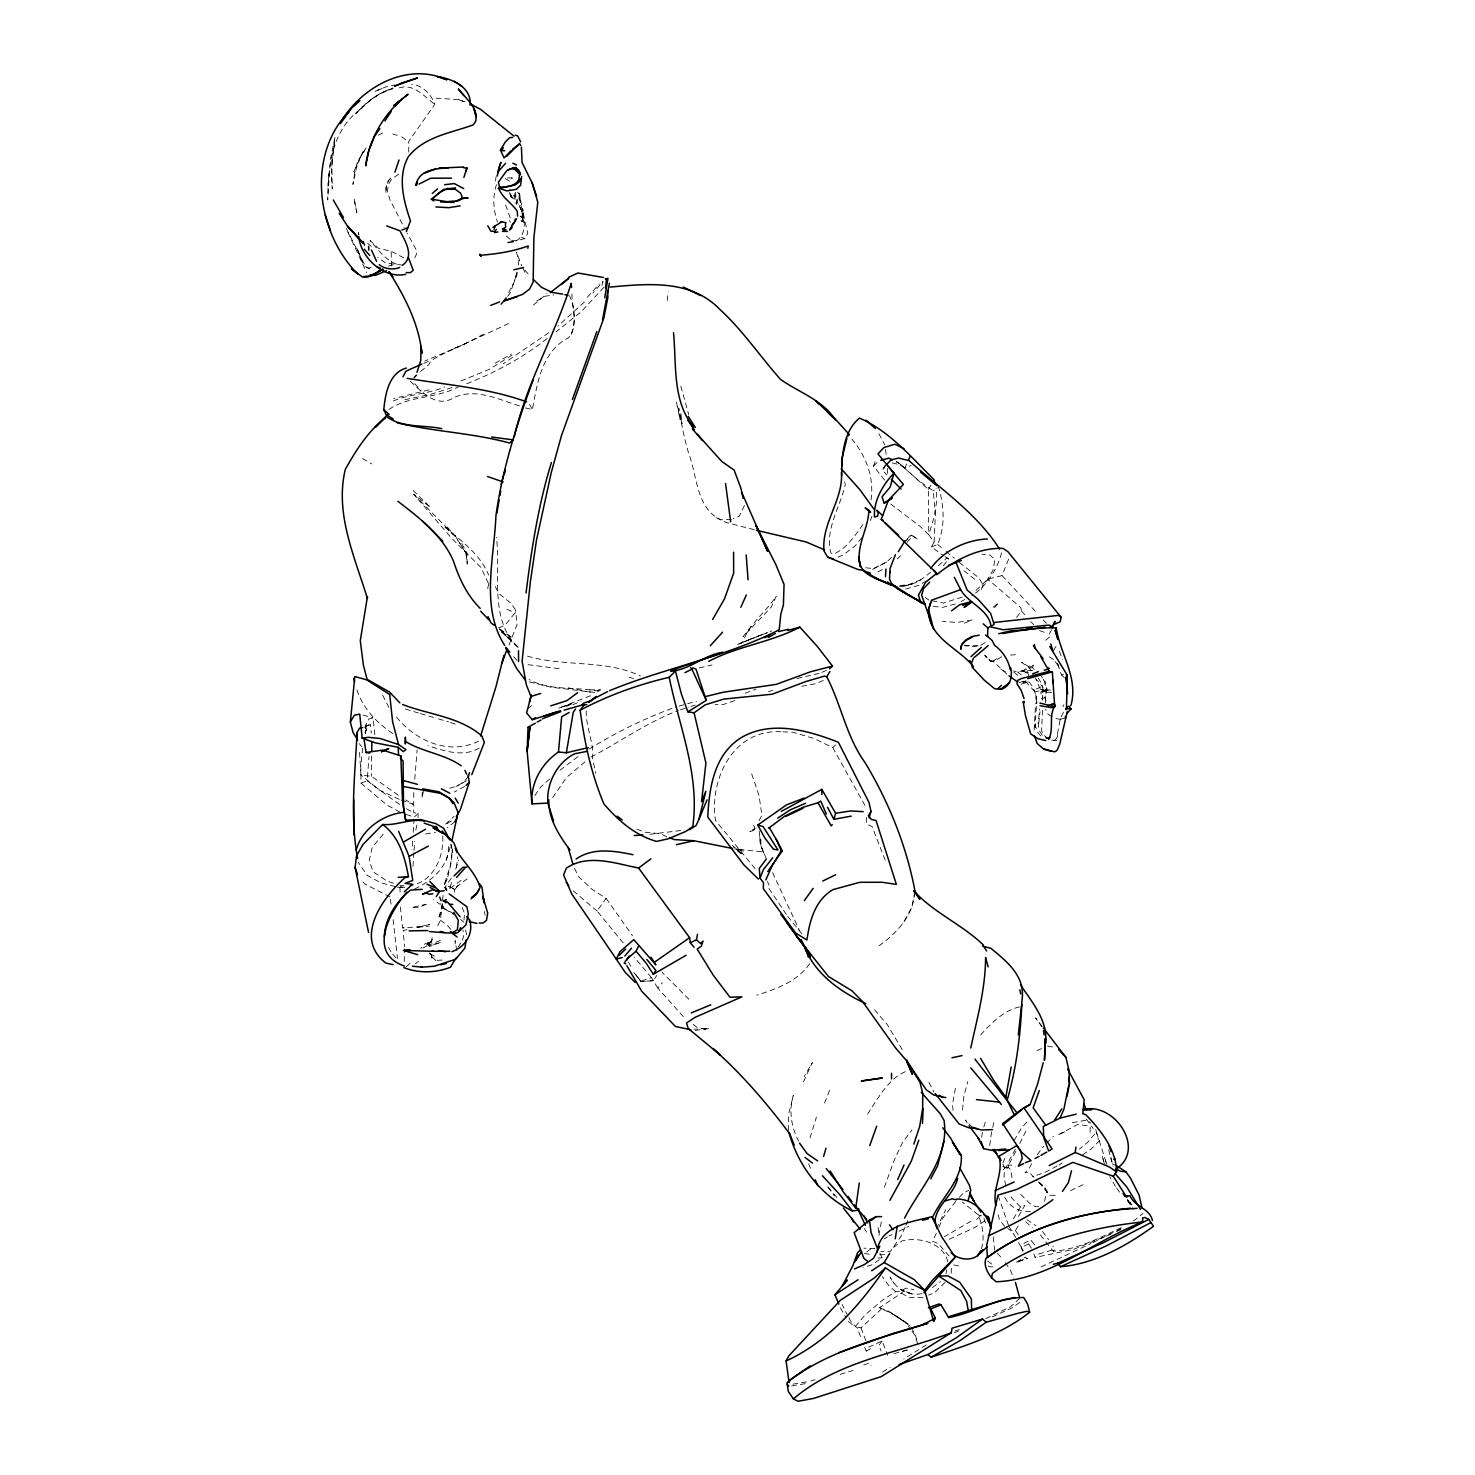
<?xml version="1.0" encoding="UTF-8"?>
<svg xmlns="http://www.w3.org/2000/svg" width="1475" height="1475" viewBox="0 0 1475 1475"><rect width="100%" height="100%" fill="white"/><g stroke="black" fill="none" stroke-linecap="round" stroke-linejoin="round"><path stroke-width="0.75" stroke-dasharray="5 3.75" d="M1090.117 1132.247L1090.172 1123.213M374.834 734.734L373.046 717.846L368.805 719.007L365.431 725.571L365.358 733.517L366.408 724.944L365.099 732.762L367.828 726.438L370.409 724.188L371.276 733.222M334.954 137.525L330.455 158.857L327.708 199.973C328.114 167.634 331.267 131.976 358.849 110.441C368.4 100.521 379.794 92.224 393.014 88.039L378.928 94.418L369.838 100.484L355.752 113.796C366.538 102.586 378.909 91.118 394.821 88.5M788.388 1130.44L788.738 1113.662L793.384 1095.224C788.609 1110.306 791.282 1127.287 798.639 1141.097M522.574 217.692L520.122 216.088L522.758 218.023L522.961 220.973L522.574 217.692L521.744 221.25L523.496 216.548L523.017 213.783L513.908 195.179L514.996 203.181M404.205 961.442L404.519 948.904M887.342 473.475L887.526 466.782M592.508 758.943C594.314 742.017 585.077 726.253 586.331 709.198M1040.889 735.97L1037.368 731.987L1034.583 723.027L1035.192 727.322C1035.063 711.208 1041.11 692.402 1027.19 680.288L1022.839 682.095M422.292 792.241L422.053 798.381L423.473 790.582M1002.779 1163.959L1004.493 1167.481L1004.051 1177.843L1005.968 1186.14M413.756 792.499L413.701 812.762L418.292 813.444L417.96 817.611M456.476 867.374L457.729 856.735M1042.493 710.231L1041.59 730.715L1043.968 735.251L1048.135 738.643L1054.072 740.69L1057.446 740.284L1057.391 734.513M1034.141 730.125L1035.524 703.981L1037.054 701.989L1036.206 703.538M522.758 218.023L523.017 213.783L518.813 204.417M443.053 895.251L440.435 920.271L436.434 928.236M412.631 841.008L411.967 849.784M413.203 832.324L414.051 819.27M412.982 866.286L413.903 852.679M414.051 850.411L414.678 841.34M442.74 836.159C443.901 857.547 433.226 882.161 409.958 885.682M400.333 906.959L402.527 927.886L406.658 927.738M454.392 892.209L454.669 889.499L448.031 886.106M328.851 173.773L327.911 186.348M414.77 779.242L417.13 749.798M914.5 892.615C913.652 916.233 895.178 934.8 876.777 947.337M463.961 920.197L464.404 915.035M499.988 629.18L512.618 638.085L497.333 627.815C506.165 627.41 509.705 618.117 515.439 612.844L515.66 610.263L511.253 603.459L498.679 593.392L494.586 585.151M951.135 1273.349L951.688 1266.712M422.809 948.112L428.322 945.143L430.534 941.898L429.096 944.258L431.419 945.162L441.025 942.156L429.446 946.581L428.451 945.53L430.553 944.461L432.913 934.413M962.53 1109.956L963.876 1096.072L967.84 1081.47M399.577 804.52L367.183 780.847L368.971 756.693M667.198 300.697L668.101 291.792M391.502 265.961L391.152 251.193L378.43 248.279L370.114 240.536C377.913 249.515 385.491 260.135 397.052 264.375M362.647 748.194L360.785 766.041L361.006 783.096L386.8 804.963L400.905 812.651M1063.438 712.204L1060.285 718.86L1056.616 738.219L1054.072 740.69L1042.917 736.117L1039.174 730.494L1038.179 723.524L1039.691 709.051M1038.769 723.266L1040.023 711.724M495.545 181.038L496.006 176.889M871.006 499.97C874.343 477.66 866.267 456.052 851.886 439.144M934.081 542.081L935.408 513.411L933.214 490.862L918.483 480.481L897.703 462.025L928.328 489.423L928.789 534.724L934.081 542.081L931.389 546.93L943.226 555.467M991.587 1131.86L989.43 1147.421M408.759 152.165L408.723 141.397L434.812 104.338C431.124 94.234 422.79 85.329 411.654 84.333M1046.033 700.865L1044.927 697.712L1046.937 688.954L1043.839 680.233L1041.073 676.675M507.4 177.903L511.843 177.94L510.571 181.425M915.035 891.306L911.679 907.549L902.737 923.995M414.567 889.001C431.898 880.815 449.469 866.286 448.492 845.304M981.668 1137.317L982.571 1131.122M507.566 296.346L510.147 293.212L517.098 273.041M518.315 264.928L518.905 260.872L516.453 252.059L521.855 266.108M754.02 830.333L749.89 831.55L754.149 829.595L754.61 826.885L753.153 825.428L756.214 827.973M881.294 1221.872L878.842 1235.847L878.031 1225.983M955.376 1088.237L952.573 1104.111L953.071 1110.62M1036.409 699.961L1035.303 691.996L1023.89 679.938M516.49 277.097L517.338 272.617M525.377 407.93L532.438 409.571C537.213 383.021 541.897 351.382 568.447 337.775C579.583 324.961 571.452 306.837 571.894 291.663M415.821 829.927L417.609 821.796M441.541 909.024L442.518 904.581M1035.229 678.131L1042.88 687.147L1041.516 684.308L1042.825 687.073L1042.217 701.658M571.415 334.29C575.434 321.9 574.9 307.63 569.534 295.756M442.629 903.825L438.554 918.722L443.514 906.314M992.693 1127.398L994.353 1120.687M488.797 583.713L487.727 587.99L488.778 591.918M1001.58 552.848C997.284 569.571 986.351 586.257 971.859 595.697M455.683 869.125L458.725 860.036M945.936 1273.662L946.895 1269.883M601.947 285.376L603.035 281.412L592.987 293.175M516.914 272.027L514.074 282.241L507.234 295.664M446.353 860.367L450.705 845.12M983.807 1127.029L986.296 1118.824M462.376 940.276L463.722 935.851L463.021 930.246M431.474 955.45L432.046 958.215L431.382 955.321L432.433 956.15L429.317 952.997L432.433 956.15M810.015 1137.907L816.394 1117.165M447.22 878.934L444.233 884.908L450.539 864.885L452.272 849.563L450.926 843.866M931.389 546.93L937.658 544.441C945.346 526.28 944.148 505.907 938.653 487.34L933.214 490.862M1008.605 559.172L1002.023 575.619L987.789 579.14L975.362 591.033M496.503 184.541C492.41 196.599 493.277 210.095 497.499 222.006M981.41 1248.809C984.913 1237.82 982.424 1225.522 978.386 1214.994L962.272 1201.996M866.323 817.39L866.47 823.806L872.168 826.737L886.53 863.631M884.336 1187.283L894.219 1160.253L902.553 1142.443L911.9 1129.942M1044.54 1201.277L1046.678 1192.003L1044.54 1187.264L1039.506 1182.507M870.379 520.583L871.983 516.268M884.594 480.057L873.421 466.082L875.689 459.997M906.056 1225.153L908.305 1219.235M744.414 505.538L739.307 516.213L733.407 518.684M981.336 589.484L983.088 584.948L991.255 575.324M508.986 644.981L517.061 624.533L515.66 610.263M824.562 1103.097L830.886 1087.241M353.742 171.838L364.417 148.551M1031.136 670.867L1029.089 667.677L1021.603 662.367L1028.462 666.387L1033.385 665.372L1032.463 667.677L1025.733 668.728M938.874 1227.384L942.857 1217.963L957.865 1198.696M444.233 884.908L448.234 875.56L451.442 861.511L452.272 849.563L452.383 852.366L450.834 844.567M449.783 887.102L453.212 879.118M1002.945 1162.761L1005.471 1156.898M516.176 203.237L518.407 198.111M936.293 1233.284L932.716 1241.342L938.266 1243.591L949.476 1256.35M904.617 468.497L907.475 462.247M905.189 1227.034L900.856 1236.493L890.365 1251.482L880.833 1251.501M803.488 1081.82L812.375 1062.608L804.096 1076.732M414.825 257.738L416.522 254.087L416.005 249.459L407.432 233.419M430.792 942.967L432.488 939.317M1018.506 1216.377L1024.848 1205.388L1020.46 1206.845L1013.325 1219.069M936.385 1228.822L945.715 1209.703M1019.778 1143.512L1026.526 1129.758M1031.615 1163.72L1028.702 1169.38L1025.033 1172.643L1028.997 1172.201L1037.072 1180.516M751.162 626.34L743.068 636.721L771.222 607.11L776.274 596.121C765.912 612.125 749.3 623.612 742.755 642.233L736.578 644.888L771.775 630.913M449.709 888.116L450.576 886.493M885.24 464.828L882.308 470.304L886.825 474.784M1049.204 634.213L1051.804 629.401M1062.885 706.672L1063.899 704.792M759.053 820.561L761.948 815.214L758.998 795.431L751.568 773.601M864.719 1347.21L866.249 1351.082L868.332 1347.247L882.142 1340.959L887.581 1355.414M1015.39 1149.136L1009.269 1160.235L1008.218 1167.297L1010.559 1169.638L1012.071 1177.806M1015.888 1151.237L1009.601 1163.13L1003.111 1170.099M427.529 942.802L428.451 945.53L430.534 941.898L424.818 943.963L420.836 948.222M552.609 797.662L566.621 777.362L585.833 761.137M928.328 489.423L931.204 484.556M1007.849 1228.546L1011.076 1230.722L1015.427 1230.611L1019.243 1224.121M1014.026 1140.544L1021.511 1128.025L1028.241 1120.502M508.672 323.504L442.832 354.018L431.401 360.361L428.801 364.638L420.338 371.718M1053.427 650.696L1056.303 645.976M458.246 947.024L461.343 941.953M451.239 878.197L444.547 887.839M867.54 1114.049C878.289 1098.322 887.968 1078.483 906.701 1071.053M633.881 972.486L641.035 981.483L653.333 980.691L656.744 975.454M754.149 829.595L755.053 828.249L749.89 831.55M534.798 795.652L540.422 787.318L549.991 778.671M862.949 524.51C855.223 535.333 847.185 547.704 834.85 553.475L830.96 553.199C824.433 529.857 840.271 507.068 845.23 484.74L844.419 480.518M623.169 942.894L597.08 911.015L606.133 898.422L592.139 889.388L578.477 876.556L573.443 866.065M882.142 1340.959L879.008 1345.329L881.091 1350.934M886.438 464.588L882.308 470.304L884.613 467.151M1022.691 1251.298L1021.235 1247.352L1024.295 1243.185L1028.315 1241.157L1031.32 1240.53L1035.985 1246.578M1018.561 1242.448L1021.235 1247.352L1028.757 1243.96L1031.32 1240.53M1016.552 617.38L1021.382 610.982L1020.884 607.645L987.789 579.14L993.025 570.161L994.98 559.689L989.965 555.043L981.907 554.231M1037.202 1154.667L1043.839 1146.204M1028.702 675.79L1026.508 669.373L1017.713 672.121L1013.436 670.922M1045.369 702.598L1046.328 688.346L1044.872 684.253L1045.849 682.483L1041.387 676.472M809.683 963.673C797.551 981.41 776.44 989.006 756.749 995.146M458.061 885.572L454.54 889.904L456.844 886.549L469.308 877.293M861.861 537.711L855.205 545.879L843.313 554.913L837.542 557.403M943.263 565.755L948.775 558.988L947.024 557.863L937.067 566.972M994.556 607.645L998.704 602.611L992.288 607.995M383.223 834.149L372.161 847.517L369.192 860.681L373.193 871.817L386.929 880.999L393.401 883.248M906.922 539.426L910.831 534.724L918.04 539.426L910.831 534.724M1094.561 1134.109L1088.071 1141.89L1079.423 1149.154M511.493 240.277L516.103 240.904L524.86 238.563L527.81 233.179L517.725 192.027M848.309 1321.526L855.26 1326.597L865.346 1314.649L883.119 1299.678L895.712 1291.657L899.953 1291.307L906.037 1288.136L913.763 1289.593M1019.797 1298.332L1010.504 1306.832L985.687 1318.632M533.323 305.067L547.022 293.562M468.276 776.532C463.556 783.557 455.554 787.595 447.257 788.48M683.331 1016.588L657.795 988.029L662.386 982.737M449.986 888.411L463.187 878.842M587.29 297.268L599.348 283.938M603.957 287.238L580.966 311.962L555.946 331.912M980.617 1034.934C991.956 1022.525 1005.194 1008.716 1022.654 1006.374M910.222 1326.209L896.007 1315.774L879.543 1307.68L901.409 1293.132L906.037 1288.136M388.976 409.442C408.888 395.65 436.434 398.582 458.024 387.114M907.143 542.192L912.933 535.997M1040.41 1234.907L1053.187 1251.206L1054.92 1249.362L1052.873 1246.172M904.415 542.616L911.366 535.167M976.745 1219.512L981.926 1213.999M959.285 1197.276L963.525 1192.998L968.688 1190.417M418.292 813.444L414.18 817.095L402.804 813.278M584.432 302.025L557.845 326.104M1099.76 1140.488L1091.205 1148.951L1079.977 1156.713M1046.549 1143.162L1053.427 1136.377M873.421 466.082L878.75 460.882M406.418 966.752L410.382 962.917M1046.937 688.954L1040.686 692.291L1047.047 690.466L1044.005 690.153L1040.686 692.291L1042.807 699.74M945.198 1282.328L934.302 1292.856L928.623 1295.105M881.571 1308.823L861.05 1327.887L855.26 1326.597M454.908 821.63L447.22 827.678M782.875 731.84L792.96 732.264L814.034 738.477L832.748 747.548L835.587 744.93M872.573 569.35L886.586 562.03L893.149 555.983M445.598 824.193L454.079 816.394M897.353 558.712L900.506 555.817M1033.846 1253.787L1035.081 1257.456L1039.248 1253.824L1054.92 1249.362M1045.664 640.279L1051.767 635.08M559.984 770.263L579.435 755.477M415.452 963.765L418.494 961.313M440.951 903.659L440.085 904.322L433.484 899.713M527.773 708.627L532.493 704.939M903.585 586.239C913.91 585.059 922.797 578.882 930.504 572.3M1133.372 1221.023L1143.051 1213.519M464.551 786.544L454.189 792.057M466.377 780.81L455.959 786.562M893.5 1247.426L901.833 1241.047C919.478 1236.068 945.328 1243.499 948.351 1264.222M932.403 1287.601L940.349 1281.535M866.71 1252.017L870.674 1249.012L874.62 1248.698M547.078 338.568C522.851 357.724 495.25 372.474 466.598 383.832M548.792 332.705L503.252 363.717M516.103 240.904C527.11 234.47 524.51 219.425 522.666 208.934L523.09 211.146L518.831 192.875L520.601 202.407L519.698 193.649M1019.723 1302.443L1012.034 1307.864L989.467 1318.152M993.302 661.04L996.842 658.643M879.856 1253.049L882.161 1257.88L871.541 1264.997L863.465 1267.32M589.041 749.134C616.605 732.098 646.142 717.44 676.712 706.728M984.784 1220.913L974.864 1227.458L949.199 1239.313M398.582 174.363L391.852 178.788L388.681 184.025L387.372 190.644L389.953 199.826L404.224 227.611M926.337 1344.905L903.696 1359.102M1001.599 656.725L995.183 660.892L991.089 661.335L984.728 655.14L991.089 661.335L985.134 656.43M884.263 1238.908L887.36 1236.917M1058.958 1165.066L1062.332 1162.89M971.011 1221.245L944.369 1236.64M512.12 355.088L489.313 369.34L458.596 381.951M446.98 823.677L451.977 820.598M882.511 1372.045L890.218 1367.343M985.005 642.676L980.138 645.626L974.532 646.529L964.447 645.7M1016.552 1262.213L1024.848 1257.235L1027.338 1258.396L1014.892 1263.208M1055.971 718.528L1060.193 719.339L1062.443 718.03M536.882 300.974L545.013 296.235L553.77 294.945M926.503 580.91L918.796 585.335L905.447 589.097M590.922 757.081C620.145 741.796 647.47 722.105 678.389 710.471M495.213 363.182L511.383 354.037M440.306 940.423L430.553 944.461M478.674 741.095C448.732 756.14 414.014 740.303 395.116 715.209M1121.277 1227.587C1099.686 1237.82 1077.414 1249.565 1053.187 1251.206M1033.385 665.372L1029.089 667.677L1032.463 667.677L1034.344 669.539M961.055 601.487L964.668 599.551M899.105 1231.238L908.692 1226.389M378.264 135.257L383.187 132.676M1057.151 1166.006L1044.484 1172.625L1032.666 1176.571M866.249 1351.082L872.979 1347.56M483.468 334.253L462.173 345.242L424.8 361.062M364.288 727.322L370.409 724.188L365.413 726.474M886.586 562.03L873.458 568.557L864.073 567.654M1092.975 1242.558L1122.77 1227.772M877.957 571.858L883.138 569.313M566.326 706.414L573.056 703.317L558.306 708.313L591.051 695.555M1070.629 1190.583L1086.006 1183.319M1041.129 1266.896L1090.984 1243.536M1064.766 1131.841L1057.686 1135.086L1077.653 1124.466L1087.868 1125.868M1019.243 682.446L1027.19 680.288M1036.224 689.028L1041.811 686.502M1116.557 1231.607L1124.116 1228.214M962.253 597.043L943.447 603.054L931.057 600.546M1036.943 1050.606L1042.253 1048.282M572.908 704.718L580.984 701.252M823.308 680.491L815.786 683.718L801.755 686.299M453.636 348.616L467.944 342.513M821.833 672.36L828.065 669.687M1110.896 1234.169L1073.763 1249.27L1035.081 1257.456M888.909 1235.903L892.117 1234.575M740.432 643.321L763.921 633.808M382.173 88.463L374.558 91.579L385.491 87.007L394.876 84.923M744.617 641.496L752.047 638.546M479.154 748.046C463.021 757.689 444.362 750.83 427.971 745.742M964.281 623.224L972.228 620.072L956.925 622.432L942.414 621.454M920.732 579.915L907.42 585.133L899.584 586.515M423.712 363.366L431.401 360.361M749.411 639.523L767.848 632.48M1043.544 691.775L1045.793 690.908M955.007 1331.058L959.211 1329.418M657.795 988.029L651.489 977.667L639.044 981.649M954.251 1332.736L962.161 1329.731M393.346 400.96C409.81 393.936 428.266 394.046 444.749 386.929M745.244 693.158L756.03 689.194M361.006 783.096L367.183 780.847M451.995 387.519L431.142 394.231L402.435 400.167M904.47 467.925L896.118 461.491L904.47 467.925L911.237 465.51M564.114 706.488L572.079 703.686M734.827 700.57L722.861 704.663L715.117 704.644M863.797 1364.965L869.697 1362.992L871.006 1365.371M680.491 709.788L688.917 707.078M691.019 706.414L695.223 705.05M1026.508 669.373L1017.713 672.121L1021.659 675.108M840.197 1374.368L853.103 1370.441M1018.875 1260.959L1027.338 1258.396M1020.977 684.197L1028.757 681.874L1021.972 682.648M1041.516 698.671L1044.927 697.712M678.906 706.138L685.469 704.312M687.663 703.704L696.421 701.27M893.997 1353.644L909.006 1349.496L900.395 1351.838M810.863 1380.95L815.085 1379.789M955.376 603.976L942.857 607.313L932.974 606.446M346.256 228.441L364.491 264.486L368.308 268.192L372.567 267.086M1060.193 719.339L1065.429 717.975M417.001 927.369L429.538 924.493L417.001 927.369L429.28 926.189M429.041 389.861L393.807 398.545M388.367 266.09L392.719 265.039M768.512 691.498L772.808 690.484M641.035 981.483L635.688 974.625L641.035 981.483L653.333 980.691M597.043 690.89L600.638 690.023M797.09 678.5L819.75 673.245M428.451 945.53L430.645 945.014M699.261 667.898L712.019 665.004M407.118 929.637L403.173 930.541L404.574 946.821M805.239 1383.661L790.6 1386.094M1057.686 664.027L1061.447 674.942L1064.452 674.278M1035.432 691.628L1039.027 690.927M901.631 586.128L911.827 584.174L899.418 585.667M695.168 1030.435L709.493 1028.499L694.227 1029.2M1072.343 1122.696L1085.563 1120.263L1090.375 1122.401M425.593 833.965L435.567 832.306M792.96 1384.158L808.761 1381.522M680.768 830.554L647.212 834.592M399.135 87.873C414.088 83.245 424.118 96.557 434.812 104.338M436.01 98.198L458.762 99.618L465.104 101.775M1051.712 692.42L1041.977 692.125L1044.245 690.226L1040.612 689.655L1035.985 679.68M421.408 926.577L402.527 927.886M1032.703 670.351L1021.88 671.162L1028.093 672.747M1010.559 655.029L1017.75 654.605M437.172 960.299L444.639 959.93M1004.493 1167.481L1008.218 1167.297L1005.01 1167.057M879.561 1254.782L885.516 1254.561M978.128 645.681L964.373 645.589M877.957 1258.028L882.161 1257.88M921.912 1293.686C908.877 1296.396 895.657 1288.892 890.126 1277.073L894.016 1283.324M731.434 519.495L720.722 519.772C695.831 507.916 697.398 475.651 688.641 453.231C684.363 438.517 681.229 423.546 678.942 408.391M589.723 689.95L600.325 689.655M922.944 1297.355L909.19 1297.705L901.409 1293.132M761.598 851.757L734.661 848.881M1006.927 1165.102L1011.352 1165.047L1015.279 1166.891M1044.005 690.153L1040.612 689.655L1050.587 690.097M1030.472 1211.473C1019.594 1212.763 1008.347 1206.2 1004.235 1196.022M874.767 1248.551L863.908 1248.2M1038.566 1206.679L1035.266 1206.679L1029.55 1203.213L1020.553 1194.197M1038.972 1182.286L1049.61 1195.285L1058.737 1195.358M780.865 731.766C733.462 729 709.198 778.892 715.449 820.395L755.606 869.31M993.062 1266.914L989.356 1266.767L984.968 1262.858M402.62 265.15L385.731 263.085L377.692 257.332M1043.12 690.153L1051.03 690.613M529.341 681.929L550.783 687.184L596.674 692.678M397.383 887.157L403.357 887.637M399.873 885.479L403.947 885.848M559.08 668.673L525.506 664.34M359.531 752.342L360.969 775.076L371.571 776.293L400.02 796.518M864.332 1253.566L871.08 1254.395M404.777 887.415L400.407 886.844L404.445 887.471M590.406 692.181L567.82 687.774M527.46 656.117C564.353 667.124 605.524 659.233 640.5 676.011M1047.545 1045.978L1055.178 1047.508M953.79 1264.923L961.534 1266.564M705.658 1029.218L697.048 1027.356L691.904 1023.318M736.338 848.826L744.82 850.706M598.942 691.314C575.969 686.354 550.378 691.277 529.064 679.551M978.386 1214.994L981.539 1215.787M754.223 529.709L725.553 522.297L715.449 517.283M892.301 462.873L901.852 465.381M395.318 886.622L380.79 882.806L367.201 875.394L358.314 862.488M363.053 715.062L373.046 717.846M735.878 849.176L743.879 851.407L733.425 847.074M420.412 713.587L436.489 718.288M438.481 718.878L448.418 721.81M1028.296 672.729L1022.728 671.07L1026.305 673.079M989.43 660.192L993.007 661.279L1007.425 674.536M511.843 177.94L512.876 178.254M629.217 677.209L633.531 678.518M405.348 708.959L418.402 713.015M392.774 133.948L397.088 135.368M505.114 178.604L512.249 182.531M450.483 722.51L458.743 725.313M519.403 405.883C498.863 399.541 475.429 387.685 454.208 397.512C436.637 408.686 422.2 392.092 410.308 381.232M636.831 829.227L645.46 832.25L660.21 833.633L667.806 837.247M1039.562 630.618L1046.383 633.015M399.264 799.321L379.352 790.084L360.969 775.076M401.255 800.022L413.166 804.281L405.662 799.966M879.543 1307.68L888.558 1311.146L905.207 1322.153L910.683 1329.491M521.486 237.254L524.86 238.563M506.921 609.396L515.439 612.844M458.762 99.618L464.201 101.959M1112.224 1163.83L1116.538 1165.748M390.082 896.947L364.989 884.133L360.877 879.579M1002.779 1166.541L1010.559 1169.638M429.852 953.901L434.848 956.316M365.007 266.606L370.852 269.464L368.308 268.192M403.818 257.904L391.152 251.193M1001.064 669.429L1006.061 672.139M524.418 222.614L521.044 220.752L523.883 222.67L522.574 217.526M453.839 913.818L441.744 907.143L453.839 914.518M406.584 808.798L413.701 812.762M362.537 458.596L371.811 463.906M1026.803 1219.585L1035.893 1225.78M738.348 851.112L742.091 853.343L738.311 850.688M1061.447 674.942L1064.36 677.763M452.032 887.876L454.669 889.499M944.959 556.573L948.775 558.988M1049.444 656.91L1054.109 659.915M905.207 1322.153L889.831 1312.197L908.987 1324.421M925.304 597.615L928.973 600.122M392.737 733.517C376.088 722.4 361.486 706.986 356.176 687.221M510.11 239.3L504.782 234.673M440.435 920.271L447.054 925.028L453.36 932.274M987.678 1261.143L993.652 1265.476M401.772 136.88L406.658 140.475M890.734 504.008L920.105 526.391L928.789 534.724L934.173 516.969L936.791 500.633L936.053 488.243M1013.86 672.25L1018.875 676.103M441.08 906.148L445.376 909.448M488.336 583.123L480.887 567.433L451.608 538.209L413.793 494.309L430.626 507.474L413.166 490.567M963.968 570.825L976.376 580.542M737.076 850.651L742.128 854.597L732.467 845.341M959.395 562.399L979.031 578.016L983.088 584.948M1051.601 716.813L1046.881 713.015L1045.683 709.198M597.08 911.015L573.13 890.771M937.658 544.441L944.35 549.954M946.028 551.337L954.38 558.251M501.242 631.429L509.834 638.601L501.906 631.3M460.513 919.441L463.851 922.262M367.588 243.172L371.682 246.712M895.712 1291.657L888.909 1285.702L882.419 1276.612M1038.547 1181.844L1044.54 1187.264L1049.61 1195.285M1025.733 1221.724L1032.426 1227.845M501.906 631.945L519.458 648.668M501.205 631.687L518.997 647.931C488.17 620.496 501.316 573.701 496.393 537.416M688.899 999.276L661.814 972.08M1021.382 610.982L1026.545 616.642M413.793 494.309L453.47 534.522L444.878 523.975M1020.46 1206.845L1011.776 1198.069L1009.656 1194.123M1030.841 621.749L1033.754 624.699M972.504 1127.361L965.332 1120.041L967.803 1123.876M432.415 957.054L438.223 963.046M1002.023 575.619L1037.128 613.158M516.969 660.376L512.562 655.527M997.34 1253.234L1002.742 1259.134M499.564 628.645L508.248 638.214M1043.304 619.998L1046.383 623.427M414.807 383.74L421.223 390.857M392.737 954.141L398.01 960.078M651.489 977.667L634.342 957.275M874.509 1009.73L887.268 1024.59L902.553 1050.126M836.767 1197.442L826.811 1185.531L834.444 1195.912M524.916 270.109L530.207 276.452M1127.269 1199.783L1132.155 1205.978M787.65 916.344L802.787 934.929M1127.877 1200.318L1131.86 1205.425M1042.088 1026.323L1035.561 1017.861L1041.848 1026.692M1004.622 1226.389L999.405 1219.53L997.358 1211.565M912.048 1331.317L914.777 1334.986L918.022 1344.813M1042.401 1231.385L1048.578 1239.719M1086.227 1118.953L1093.325 1128.559M359.328 743.603L361.541 746.663M1115.487 1186.416L1109.735 1176.681M1116.667 1188.112L1121.443 1194.861M1015.427 1230.611L1018.746 1235.331M606.133 898.422L632.517 935.814M1005.231 1262.692L1010.209 1269.772L1013.694 1278.198M1127.361 1200.613L1133.519 1209.389M1127.472 1199.783L1129.684 1202.955M1055.326 661.685L1057.759 665.188M1015.648 1237.488L1009.324 1227.034M786.378 914.463L768.678 888.042L769.655 886.475L767.442 881.534M1021.235 1247.352L1023.466 1250.837M461.749 543.556L466.874 552.922L467.28 563.948L466.008 553.107L455.757 536.955L443.698 525.93C460.366 540.256 480.278 554.047 488.649 575.084M510.7 194.774L513.945 199.936L511.18 196.931L509.705 189.169M455.203 535.738L466.008 553.107M1028.757 1243.96L1032.611 1250.099M1130.108 1202.125L1132.007 1205.222M1038.234 678.002L1042.714 685.377M832.748 747.548L866.36 807.968M628.332 961.977L631.484 967.397M864.424 1228.528L866.526 1232.141M840.4 1307.882L846.042 1317.618M847.83 1316.032L842.133 1304.472M848.862 1317.802L851.905 1323.112L857.141 1327.906L861.695 1339.503M911.163 1327.887L915.182 1334.303L916.657 1339.669M529.599 404.371L532.438 409.571M388.552 947.393L391.428 952.647M878.879 433.724L884.834 444.878M928.918 1082.429L933.878 1091.961M382.652 695.241L389.418 708.498M522.74 267.878L525.358 273.207M509.576 220.623L510.387 222.282M347.934 232.22L366.63 272.506M510.221 217.913L505.28 204.103M772.605 872.684L799.505 930.596M509.299 192.488L512.046 200.157M1057.464 663.4L1058.976 666.958M808.613 1163.738L811.932 1171.74M766.17 858.321L761.045 845.949L759.33 834.26M1059.345 651.286L1062.627 659.491M462.173 907.512L464.736 913.91M514.591 193.428L516.582 204.638M1106.047 1162.06L1096.386 1131.989M861.05 1327.887L866.876 1343.375M1008.439 1225.209L998.003 1195.082M983.917 1218.35L986.314 1224.803M1105.31 1160.124L1107.19 1165.6M680.749 419.14L682.188 423.546L677.486 406.326M1103.724 1161.083L1102.102 1155.773L1104.498 1164.033M680.842 386.192L688.77 414.825M358.978 234.82L358.37 232.607L358.554 234.175M1095.759 1129.463L1098.432 1139.677M1108.665 1149.892L1111.707 1161.839M1110.933 1157.34L1113.053 1166.024M593.466 763.017L595.882 773.213M465.602 929.914L466.801 935.703M676.398 402.067L679.993 419.342L678.666 408.483M365.431 725.571L366.906 733.296M885.442 449.248L886.364 455.812M456.734 950.73L455.167 940.552L455.167 947.485M390.377 899.215L391.281 906.037M393.106 919.644L397.512 958.381M465.897 552.683L467.28 563.948M484.538 911.439L484.998 915.145M515.402 192.266L515.9 196.691M993.247 1237.009L994.648 1250.284M1036.446 696.237L1036.685 698.486M759.183 830.997L760.123 842.686L764.068 854.394L761.045 845.949L760.86 839.312M680.989 413.535L681.671 421.868M521.929 211.46L522.297 216.825M399.946 887.655L400.112 892.025M371.553 756.103L371.571 776.293M386.008 187.436L385.971 193.354L386.118 187.288L388.202 180.89L391.539 177.092L388.386 180.982L386.118 187.288M331.838 160.996L332.244 188.874L331.23 173.7L334.714 138.89L331.838 160.996M354.756 172.649L352.875 184.449L356.563 167.283L360.398 156.958L366.464 147.352L357.429 161.844L354.756 172.649M430.534 941.898L425.445 945.77L430.534 941.898M426.164 904.249L418.55 907.623L411.599 907.494L426.164 904.249M911.827 1293.981L901.022 1289.703L911.827 1293.981M359.734 254.806L356.766 247.726L363.053 263.877L359.734 254.806M356.766 212.658L354 198.424L356.766 212.658"/><path stroke-width="1.5" d="M553.623 821.133L547.87 803.082L531.977 803.875C530.281 783.299 541.675 763.405 558.472 752.01L566.345 752.766L588.304 747.622M983.198 623.814L987.844 627.889L987.586 636.481L992.103 640.482L994.685 645.442C1002.318 650.825 1008.66 660.339 1010.191 669.687M371.7 751.162L371.884 742.22M357.614 858.358C349.741 816.855 355.125 774.228 357.079 732.411L359.642 728.042L362.739 727.562M421.076 346.404L420.725 360.545L417.001 372.29M519.255 174.751C520.491 185.297 507.474 187.307 499.564 187.012L498.292 188.487M869.107 817.758L870.987 811.342L869.015 802.474L838.39 742.275C807.71 730.254 770.983 719.782 740.505 738.072C713.955 755.274 709.198 787.982 707.76 817.021L743.842 864.848L758.353 879.045M535.278 723.211L528.05 727.322L527.128 751.107L531.977 803.875M922.483 1123.36L923.092 1108.721M955.155 1257.272L924.124 1292.819L924.604 1290.275L932.569 1280.134L955.155 1257.272L941.898 1237.101L931.776 1216.709C910.978 1222.167 879.801 1225.375 877.017 1252.072M466.598 916.547L469.529 919.773L469.456 921.654L476.923 923.387M889.886 571.507L889.517 579.011L891.656 584.082L897.888 589.152L925.194 604.215M357.706 740.063L352.967 732.245L350.349 721.976L354.424 715.154L359.716 714.14L362.168 738.201L375.166 742.828L398.158 747.309L398.582 755.163M885.498 576.762L885.959 569.073M455.72 201.245L461.841 198.387L461.97 196.304L460.569 193.188L455.314 189.279C446.353 186.698 437.891 192.801 432.433 199.365L431.345 199.236L443.551 189.482L455.443 187.86M558.472 752.01L561.662 716.739L569.147 712.48M447.22 834.905L443.606 828.231L435.807 823.64L420.799 819.602L405.643 820.174L403.505 807.138L403.081 761.008L400.315 758.187M405.496 741.464L405.33 743.953L405.367 737.094L405.496 741.464C422.975 752.213 444.491 753.946 461.269 765.82M470.064 105.223C472.055 87.246 451.958 78.581 437.227 76.589L446.833 79.779C408.391 62.282 363.956 85.458 342.79 118.977L349.298 111.049C305.97 155.502 316.461 232.847 358.019 274.313L351.419 268.708L362.352 276.968L367.828 277.042L382.744 269.243L377.582 271.584M398.158 747.309L403.302 751.605L405.957 749.65L398.545 744.562L392.59 721.699L389.732 694.522L366.667 679.828L354.83 676.546L350.349 721.976M961.313 1155.478L952.518 1142.332L961.313 1155.478C962.732 1180.277 941.751 1196.833 932.403 1217.631L934.984 1220.526L936.809 1227.974M1066.425 709.033L1067.31 675.292L1049.739 646.511M385.049 933.952L385.399 930.006M1018.303 1034.878L1021.677 1004.346M605.487 288.031L606.428 279.808L605.322 278.793L607.958 278.369L604.732 297.766M841.709 475.669C841.598 456.144 843.387 431.198 859.446 418.126C889.499 430.94 911.126 457.176 934.081 479.688L935.058 483.966M521.652 176.484L520.638 185.149L516.361 189.335L506.847 190.902L499.453 188.394L515.07 185.039L518.923 182.218L520.601 178.788M609.396 283.237L602.519 320.001M529.912 727.525L527.128 751.107L529.912 727.525L528.05 727.322M1049.131 1165.563L1075.257 1152.473L1075.883 1147.071M368.566 932.421L355.106 867.503L356.508 855.777L363.016 844.456L382.633 824.488C396.757 825.76 410.068 818.293 424.376 820.985M402.62 265.15C415.047 256.171 404.98 240.923 399.946 230.782L386.671 225.915M526.04 592.987C531.553 549.013 538.32 504.985 551.41 462.542M887.563 581.98L891.25 585.206L875.523 578.182L897.242 587.474C885.498 580.228 863.281 578.606 859.63 562.786C856.588 544.92 868.406 528.197 868.867 510.332L865.198 507.898L870.656 512.304L868.867 510.332M451.94 840.768L458.024 812.43L453.987 802.584L448.713 797.698L440.509 793.366L403.21 786.47M859.04 1209.113L855.721 1208.117L859.298 1182.95M527.847 248.261L528.197 245.956C513.282 251.377 496.245 254.179 480.297 255.212L479.854 254.143L480.979 256.502L480.297 255.212M466.174 939.815L464.902 948.038L455.683 959.266L434.258 966.236L420.744 967.231M838.556 1352.815L892.486 1333.621L927.904 1323.241C879.764 1338.728 827.328 1350.565 787.06 1382.628L788.24 1391.331L793.421 1398.908L798.104 1401.25L813.628 1398.411L881.276 1376.599L951.338 1332.736L952.039 1328.201L982.479 1319.056L986.296 1322.19L1017.639 1313.395L1026.913 1311.275L1029.661 1312.197C1001.783 1334.635 965 1345.808 931.223 1357.166L927.775 1354.566L899.271 1364.523M504.468 473.973L505.095 469.972L501.131 484.224M466.063 171.395L467.003 167.707L463.906 177.387M1022.083 1109.532L1002.705 1125.093L1002.687 1123.581L1023.797 1107.688L1052.136 1148.914L1048.67 1151.016L1043.802 1137.797L1043.268 1126.494L1060.101 1118.087L1063.862 1109.274L1068.767 1085.213M895.233 1238.797L897.279 1226.149M496.835 513.3L499.158 499.896M499.933 495.434L500.707 490.954M787.687 630.489L799.874 627.133L817.39 646.529L832.49 666.073L829.503 668.71M1014.45 1115.34L1005.839 1097.253L1011.168 1066.978M1127.619 1196.354L1126.623 1197.147L1113.256 1176.22L1072.878 1162.392L1016.57 1189.477L998.003 1195.082L986.683 1245.324L987.42 1257.511C1029.845 1226.131 1084.586 1210.809 1137.022 1208.375M1142.756 1221.927C1094.173 1240.641 1049.61 1279.728 996.16 1281.775L991.624 1277.848L992.38 1273.478C1035.45 1241.471 1089.97 1227.698 1142.756 1221.927L1142.627 1217.926L1145.024 1217.483L1148.73 1219.382L1153.542 1226.241C1126.771 1245.693 1093.86 1264.241 1060.543 1266.693L1057.483 1263.264L1053.39 1264.259M943.926 1141.318L937.584 1165.877L930.725 1178.875M566.345 752.766L573.296 712.204L575.582 709.014M1009.011 675.827L1017.547 681.985L1017.768 680.27L1021.585 678.518L1049.241 671.328L1040.871 656.799M521.413 147.113L522.058 162.527L532.162 182.9L537.785 202.241L533.876 237.844L533.157 282.057L529.543 289.1L522.685 294.336L503.989 300.918L517.153 296.696M1067.015 1096.257L1069.467 1083.756L1069.062 1070.887L1065.946 1057.409L1043.397 1028.02M694.117 947.263L690.3 942.765L696.44 939.778L697.528 934.32M417.425 183.49L416.098 185.371L416.853 181.702M970.753 1048.006C977.206 1018.266 985.558 988.121 985.577 957.57L988.158 966.881M936.772 574.734C955.044 559.689 979.013 547.575 1003 548.368L1007.96 551.742L1061.133 617.306L1060.156 621.842L1054.662 624.165M689.415 829.706L696.089 825.539L699.021 819.104L705.843 791.282L701.565 801.755L705.917 763.017L694.08 712.794L687.866 711.835L681.395 694.08L675.384 670.812M934.984 1220.526C937.307 1203.969 953.827 1194.768 957.625 1178.525M1049.223 671.402L1052.339 671.862L1054.717 706.765L1051.583 707.668L1040.041 705.695M501.924 663.252L507.271 648.502M503.842 655.527L495.895 687L480.629 735.951M968.208 1200.373L970.771 1190.233L969.499 1185.421L959.764 1167.942M1067.328 711.429L1059.732 744.23L1057.04 750.369L1054.736 751.844L1043.544 749.005L1037.22 743.511L1034.344 735.767M455.941 958.086L450.447 967.231C436.047 973.021 418.384 973.426 403.855 967.618M635.153 982.35L625.271 972.449L616.255 959.063L619.961 951.744L633.771 939.593L655.877 964.89L650.991 957.164M514.296 436.784C526.409 383.26 554.84 335.433 571.212 283.366L571.544 287.514M1017.031 1112.869L1007.075 1100.479C1016.515 1067.9 1020.7 1034.049 1021.972 1000.197C1025.752 976.542 1007.148 961.663 990.942 948.37L982.461 946.047M1043.212 1062.701L1037.626 1084.033L1030.085 1104.535L1023.779 1108.426M416.098 185.371C417.904 170.233 435.936 168.279 448.197 167.984M1071.551 1170.763L1068.306 1182.784L1062.424 1191.45M904.028 448.603L894.79 444.233L883.875 447.57L877.975 453.913L893.961 473.162L890.181 487.045L882.032 496.817L884.189 503.141L891.656 498.679M529.451 701.934L531.406 694.891M1048.633 739.454C1054.256 728.963 1048.338 715.836 1055.068 705.327M607.589 290.538L607.884 297.378L603.81 318.065L561.459 435.678L551.244 472.645L536.476 540.219L530.373 581.814L522.113 661.187L526.335 684.769L530.963 696.458L526.593 712.941L532.291 719.708L555.798 712.278M851.241 816.117L833.873 819.326L835.643 813.26L821.815 789.383L781.234 811.416M823.603 1156.363L826.037 1148.14M924.899 604.326L920.806 602.556L918.409 595.199L925.636 582.183L936.68 573.388L881.239 519.292L888.466 500.209L903.364 484.464L887.968 466.155M468.202 775.5L469.253 782.377L460.384 809.517L456.328 816.726M1017.566 681.819L1016.939 683.792L1021.161 690.318L1024.074 698.56M509.502 230.026L516.582 218.632M356.194 850.098C361.578 829.282 383.518 814.126 404.316 812.227L405.643 820.174M497.702 172.059L500.91 162.25L498.771 168.334M846.908 438.407L841.635 459.85L842.225 465.971M930.725 602.63L928.513 609.396C928.088 638.233 958.308 647.507 973.518 666.682M468.276 776.532L469.548 772.697M913.836 1144.102L919.681 1126.457L922.631 1108.573L922.76 1093.418L919.976 1082.3L907.254 1061.926M394.95 172.114L399.006 160.001M496.964 176.226L498.771 170.971L505.556 163.319M494.051 229.307L495.194 226.007M1039.248 1090.523L1033.164 1107.909L1045.72 1125.093M918.778 1140.212L911.31 1161.175L889.886 1200.392M572.392 399.485L596.822 331.598M869.771 1145.522L876.685 1126.218M882.751 515.752L876.851 510.239L878.197 512.931L877.643 516.139L874.491 517.024C873.495 500.689 882.843 484.648 893.961 473.162M1055.252 630.655L1057.962 639.32L1055.252 630.655L1056.247 627.926C1038.732 627.244 1020.165 630.47 1002.723 633.568M995.828 1205.61C991.882 1188.739 1003.793 1173.289 999.018 1156.216L1016.847 1145.522L1020.958 1151.551L1031.043 1160.622L1025.365 1162.687M533.047 380.237C516.803 424.192 502.348 469.327 495.913 515.881C494.272 558.398 480.242 607.294 504.69 645.423M1010.541 667.53C1012.901 675.956 1010.43 686.944 1000.806 689.341L994.593 688.733L984.323 680.233L972.32 667.401L971.417 663.473L973.463 658.145L988.195 645.589M895.417 554.674L889.96 568.76L890.199 572.595M471.779 774.652L484.335 742.478L481.975 736.117C460.2 716.832 428.856 714.711 402.546 704.478M870.987 811.342L868.351 815.804L871.43 819.528L876.039 820.432L896.358 884.392L882.234 882.271L859.722 882.308L832.914 889.646C814.956 900.34 809.683 920.732 806.917 939.999L795.578 932.974L763.349 888.669L763.46 882.529L760.031 878.197L763.349 869.678L772.697 857.805M1052.597 627.41L1055.012 621.399L1052.855 625.437M699.021 819.104L707.041 799.856M897.685 1179.576L904.028 1165.01M406.326 231.741L410.474 220.881C403.542 200.784 397.273 176.779 408.225 156.903C424.007 136.548 450.778 133.063 473.254 124.896L475.614 121.448C478.822 107.915 465.584 98.401 458.338 88.979L464.017 95.709M765.82 879.948L772.052 865.88L781.234 850.688L776.975 840.658L769.378 827.696L768.401 828.01M740.837 607.276L746.313 595.033M908.416 460.182L910.315 456.015M512.636 137.452L509.557 137.71L505.298 142.024L500.431 150.026L501.85 150.598L503.215 147.666M624.792 956.021L631.54 948.204M625.824 963.931L624.183 963.138L627.207 958.768L636.094 951.191L638.435 946.397M1029.661 1312.197L1027.577 1303.937L1023.705 1297.539C997.672 1297.336 974.016 1312.768 948.665 1317.618L940.995 1304.84L930.872 1308.897L935.316 1318.263L933.693 1321.563L924.604 1290.275L914.242 1279.636L884.17 1262.545L871.688 1270.749M402.952 376.826L405.865 371.221L421.795 364.104M879.801 1246.375L873.55 1258.304L864.461 1264.518L854.504 1268.943M454.908 821.63L457.361 817.095M458.707 931.241L460.661 927.646M810.383 1365.813L790.231 1379.623L789.051 1382.573L786.101 1360.946L788.959 1355.765L840.363 1300.305L874.398 1277.94L885.516 1267.836L899.584 1277.663L924.604 1290.275M858.579 1255.151L854.892 1261.697L861.658 1251.574M674.204 670.351L674.942 671.531L669.207 677.32C679.274 726.788 700.017 775.112 692.789 826.59L685.875 831.402L668.415 838.759L656.541 841.414C635.117 835.385 618.043 820.432 603.865 803.838C591.346 774.006 584.413 742.22 580.154 710.231L584.008 705.179M712.628 619.463L724.538 598.795L733.665 573.111L733.573 552.222M479.228 889.259L476.277 894.366L471.06 898.865M904.581 1218.073C920.474 1187.043 949.808 1157.967 944 1120.263L940.147 1113.588L921.248 1092.385M915.035 891.306C906.517 845.949 888.835 802.105 865.069 762.612C846.337 736.799 841.266 704.626 826.756 676.785L829.872 671.531M884.17 1262.545L889.738 1253.252M898.33 551.65L905.189 540.514M1054.607 1120.226L1061.76 1108.887M340.375 123.679L351.603 108.21L359.937 100.761M885.516 1267.836C859.999 1305.117 827.973 1341.937 786.101 1360.946M951.117 1252.865C957.902 1259.281 969.72 1261.42 977.612 1255.704L980.764 1250.8M626.469 960.465L629.364 956.04M384.883 120.987L391.225 111.436M379.812 128.62L374.447 136.622L368.695 150.8L365.708 165.808C369.192 137.728 385.547 111.215 408.04 94.271L393.825 105.536L399.559 100.908L395.318 106.089M636.094 951.191L646.492 963.599L653.259 974.293L655.933 970.439L646.861 959.487M776.219 839.293L782.322 850.872L767.756 871.504M775.352 633.568L768.254 637.477M930.78 568.465C943.207 550.783 966.014 539.924 987.42 538.965M804.336 900.617L813.186 888.337M511.309 227.906L510.147 229.51L512.175 227.5M766.318 859.04L759.275 868.443L760.031 878.197M1113.256 1176.22L1116.575 1171.961C1116.298 1149.578 1100.645 1130.108 1085.784 1114.676L1082.779 1113.699L1084.217 1099.797L1067.623 1069.043M436.213 896.689L439.605 891.379L444.27 890.753M832.232 824.617L831.218 825.889L817.998 802.75L803.285 807.212L784.866 816.044L769.378 827.696M501.131 304.182L506.275 297.913M838.832 1304.121L834.924 1294.737L847.332 1280.042L842.041 1286.384L852.716 1265.937L857.583 1252.754L860.257 1249.952M454.097 875.91L462.8 867.374L466.819 867.116M456.586 877.459L465.031 867.945M564.095 710.12L581.924 705.105L583.621 703.169L591.586 700.459M1067.31 713.07L1071.034 708.922L1069.191 706.709M971.029 656.615L981.317 647.359M977.612 1255.704L983.088 1249.583M710.305 645.773L722.51 632.222M793.421 1398.908C837.358 1361.222 898.515 1352.852 951.338 1332.736M511.309 150.487L504.081 157.917L500.431 150.026M414.143 377.618L416.374 375.185M496.522 229.418L494.66 231.409L490.898 231.188L487.746 225.767M512.765 148.864L518.37 145.324M848.107 435.881L849.36 434.572L836.454 420.357L816.099 401.034L819.326 404.187M929.729 582.146L923.497 588.709L921.635 595.107L933.675 629.401L928.513 609.396L931.518 600.233L960.612 589.631C968.688 603.865 988.987 609.212 991.237 627.022L1003.203 629.77L1048.928 625.087L1051.288 626.101M387.427 414.733L375.222 427.4L385.694 417.277C367.994 431.327 356.047 450.207 345.298 469.4C334.678 513.724 354.682 556.812 367.386 598.408L367.441 596.638L360.287 640.629L363.385 665.096L367.072 679.293L389.418 691.978L399.854 702.856M886.438 464.588L890.937 460.034L898.662 458.006L909.061 460.679C940.239 488.76 976.763 513.171 999.589 549.069M406.805 892.172C389.64 912.048 366.98 953.219 404.408 966.033M506.718 156.368L519.55 143.407L520.62 145.509M511.604 225.62L515.347 220.955L515.254 219.185M618.984 955.523L625.732 949.015M998.372 688.253L1001.488 685.285M466.137 785.327L469.253 782.377M980.709 1252.957L986.978 1247.02M404.279 891.785L412.465 884.244L405.146 883.359L412.742 880.464L409.11 856.348L398.656 831.421M1067.292 707.299L1068.545 706.156M591.604 699.906L588.728 702.469L596.435 696.458L591.604 699.906L607.645 691.591M492.945 227.298L502.016 221.692L506.091 222.836M432.286 193.446L437.503 188.911M561.311 284.638L568.76 278.222L550.23 292.64M1070.315 705.769L1071.016 705.179C1078.538 677.228 1060.064 653.997 1056.247 627.926M471.742 897.408L477.236 892.762L480.057 887.526C476.056 872.776 462.726 861.916 455.369 848.457L457.139 852.476M881.608 1216.617L876.261 1216.617L869.439 1220.102L854.154 1232.621L863.778 1258.138L867.706 1261.494M1115.413 1169.454C1147.126 1149.928 1114.362 1101.438 1083.203 1109.569L1091.574 1109.587L1083.203 1109.569M1045.738 740.561L1037.939 738.735L1030.693 733.923L1025.475 715.67L1023.208 702.026L1024.166 701.27M436.95 891.435L438.425 890.328L439.605 891.379L436.95 891.435L430.11 887.378M407.819 227.74L401.938 230.082M622.266 957.533L616.255 959.063L571.728 893.887L563.597 874.988L566.326 868.167C588.082 853.472 615.259 863.447 638.601 868.038L650.844 858.856M757.707 825.06L763.11 826.608L777.97 849.969L773.453 849.213L764.917 838.113L757.707 825.06L786.525 804.889L804.004 798.122M871.153 1220.433L876.261 1216.617M577.647 692.678L566.879 700.68L550.691 705.861M951.596 610.761L959.782 604.676L971.564 601.634L964.078 607.387L971.361 602.464M982.479 1319.056L956.335 1337.77L927.775 1354.566M419.158 184.025L430.755 178.18L451.498 178.162M1052.947 1199.636C1033.108 1214.441 1010.67 1225.448 988.342 1235.884M986.296 1322.19L959.967 1340.646L931.223 1357.166M518.665 173.239L519.716 172.52L518.85 170.27L515.734 167.505L512.692 168.187L517.725 170.621L518.665 173.239L514.996 169.422L511.659 168.298L506.626 170.897L498.366 182.199L499.564 187.012M654.402 962.272L689.618 937.676L638.601 868.038M692.771 667.898L695.979 669.152L706.285 700.385L687.866 711.835M884.189 503.141L892.32 497.739M777.675 818.164L790.434 809.775L805.35 803.377M858.1 1279.747L834.924 1294.737M532.291 719.708L535.572 717.587M799.874 627.133C771.148 642.344 737.629 646.032 708.737 661.353M817.998 802.75L820.727 801.109L826.387 813.997M403.578 841.967L425.501 829.245M694.08 712.794L705.197 704.847L723.672 699.113L772.144 694.227L806.069 681.468L824.525 676.085L826.756 676.785M409.11 856.348L428.377 846.115M764.806 637.735L770.134 634.619M653.259 974.293L686.17 955.247M568.52 277.337L578.016 272.986L603.515 277.503M443.403 901.225L446.372 899.529M972.154 637.071L965.719 640.685L961.497 645.257L960.76 649.295L961.811 644.188L965.996 639.855L972.117 636.518L979.271 635.117M537.195 722.123L541.048 719.966M1040.963 1155.349L1046.752 1152.086M383.002 269.317L371.774 275.862L363.717 276.507M576.098 859.058C592.839 847.24 614.264 850.817 632.978 854.689M1065.429 717.975L1065.337 716.408M580.154 710.231C608.179 695.37 638.343 684.492 669.207 677.32M1035.044 1158.52L1039.045 1156.418M1150.795 1222.646L1106.527 1245.785L1060.543 1266.693M1148.73 1219.382L1103.964 1242.429L1057.483 1263.264M423.897 173.349L435.549 168.943M684.972 672.674L691.922 669.134L706.285 700.385M1023.632 1163.572L1018.395 1166.227L1022.23 1158.465L1020.958 1151.551L1002.687 1123.581M1030.085 1104.535L1023.797 1107.688M922.115 1324.919L935.316 1318.263M822.755 881.054L835.643 874.73M386.505 270.663L375.424 275.364L370.133 274.94M451.885 951.688C464.938 947.208 474.212 933.583 469.529 919.773M785.677 816.449L803.008 808.282M994.888 1190.731L1014.21 1181.973M381.49 751.752L388.699 748.599L381.583 751.623M928.402 1307.79L938.967 1303.955L940.995 1304.84M406.381 368.049C388.755 372.769 385.123 394.655 383.74 410.382M691.351 1012.864L710.803 1004.844M722.603 652.448L670.996 670.627M560.795 711.651L542.505 718.749M609.617 690.669C665.022 667.751 725.884 657.057 779.187 629.788L780.791 614.356L783.409 604.768L784.055 584.413L775.758 564.372L756.048 525.727L767.645 551.429L742.017 493M962.603 605.377L971.066 602.058M490.714 305.362L499.564 301.914M1032.574 673.872L1038.382 671.623M455.351 933.159L453.323 933.952L457.692 932.624L465.86 924.991L468.331 914.021L466.893 906.738L449.193 893.942M948.425 565.404L961.276 560.5M1052.339 671.862L1027.706 678.647M399.707 267.473C393.198 270.109 384.662 269.077 379.223 264.689M948.462 1316.843L1002.926 1299.881L1015.077 1297.539M722.639 652.3C703.759 655.066 689.636 670.019 670.812 671.236M560.611 710.655L543.593 716.168M998.704 633.715L1010.781 630.876L1024.406 629.862L1031.781 627.52M1046.476 738.533L1049.905 737.445M530.963 696.458L540.698 693.453M945.069 1201L952.094 1198.843L956.335 1199.82M508.045 169.791L515.734 167.505M500.357 222.172L502.016 221.692M1048.246 705.64L1054.422 703.87L1054.717 706.765L1039.967 703.04M587.068 751.365L574.678 753.762C556.978 762.557 546.248 783.649 547.87 803.082M880.741 460.348L888.688 458.172L892.301 459.721M922.483 1220.323L928.42 1218.719M1060.101 1118.087L1076.234 1114.16M832.49 666.073L810.697 671.733L776.219 684.363L723.414 692.199L705.585 696.55M987.844 627.889L994.113 624.441L990.628 613.379L978.054 599.329L967.139 590.092L955.708 561.588M461.841 198.387L468.073 198.037L463.353 198.332L457.969 200.895L447.165 201.706L432.433 199.365M405.699 274.332C383.611 279.107 360.803 257.701 358.702 236.332M440.767 964.816L446.335 963.507M778.523 631.577L788.461 629.272M364.159 740.1L366.077 752.49L382.597 750.074L400.831 755.901L401.366 758.445M1044.208 670.148L1048.448 669.171M382.633 824.488C399.209 836.712 404.961 857.307 408.446 876.629L405.293 877.348C382.744 897.353 353.189 938.284 385.952 963.12L393.143 964.595M513.798 269.796L523.533 267.565M676.361 844.696L693.858 840.713L732.633 848.512M952.002 1057.759L961.995 1055.621M1113.699 1159.35L1115.303 1159.037M494.549 232.589L497.923 231.944M432.765 893.739L429.373 894.311L426.312 893.039L422.551 894.145L432.894 889.628L437.762 891.324L438.425 890.328L429.87 881.497M1051.085 704.423L1054.422 703.87M460.126 205.873L448.842 207.68L435.881 206.942M507.99 242.527L513.337 241.679M1130.606 1208.209C1079.534 1212.985 1027.338 1227.55 985.89 1258.452C983.567 1265.347 987.365 1272.556 991.624 1277.848M835.643 813.26L850.503 810.973L863.207 811.637M362.168 738.201L368.197 737.316L380.292 738.533L398.545 744.562M789.033 1132.653C798.049 1165.693 821.151 1196.151 852.439 1210.975L858.339 1210.145L866.636 1219.364M417.646 954.657L403.523 950.453L409.902 949.605M1024.406 629.862L1045.314 627.281M427.842 930.541L409.128 930.891M444.639 184.725L454.318 183.582L463.685 188.56M432.009 951.246L449.838 951.246M581.924 705.105L586.7 704.589M1005.673 1149.007L991.458 1150.297L983.696 1148.675L978.091 1138.018M438.942 168.076L463.537 167.025M634.213 835.551L642.879 834.905M610.152 287.072C648.023 283.624 691.056 279.254 720.021 309.584C742.847 330.474 760.067 356.36 780.533 379.407C799.339 392.7 822.276 399.762 835.495 419.877L827.42 412.023M398.232 877.33L408.446 876.629M422.256 889.333L410.511 890.089C396.738 901.022 384.809 918.667 384.33 936.607M998.354 1150.482L1009.453 1149.947M993.837 622.524L1058.442 615.388L1061.133 617.306M1124.503 1195.985L1129.942 1195.782C1134.847 1207.085 1149.799 1208.228 1152.436 1220.562M454.097 202.462L440.693 201.983M992.509 1129.684L981.17 1129.961L972.504 1127.361M447.165 201.706L453.47 201.577M406.178 272.635L410.474 272.58L413.221 270.238L408.391 257.572M479.154 923.055L483.118 923L486.473 920.363L487.709 913.191L482.897 896.523L484.132 902.977L481.901 886.991L479.264 883.58M1071.034 708.922L1065.595 708.793L1066.222 709.678M693.858 840.713L674.481 839.607L669.466 837.837M433.779 951.301L403.523 950.453M501.85 150.598L504.782 150.727M449.562 904.286L452.77 904.433M429.336 931.555L450.041 933.159M507.474 231.446L502.385 231.335L506.017 229.787L502.293 229.031L505.612 227.39L505.446 223.96M438.61 950.619L445.634 951.744M1142.093 1208.32L1139.013 1194.953L1130.366 1177.972L1125.849 1171.795L1120.521 1171.297L1116.593 1169.269M870.305 573.13L863.133 570.585L879.745 580.191M412.428 966.217L422.237 967.157M447.146 188.468L455.314 189.279M976.468 1099.612L999.497 1102.12L1001.341 1104.498M441.818 428.653C423.952 424.818 402.767 428.082 387.28 417.148M977.446 1128.744L968.467 1127.674L959.174 1124.005L935.187 1093.602M956.63 1199.028C971.195 1198.862 983.807 1209.5 988.803 1222.738M491.617 437.024L513.411 439.9L509.631 443.072C472.811 432.857 434.037 431.825 397.254 422.809M864.387 570.493L858.063 569.534L827.641 557.126L824.046 551.042C821.169 523.459 843.589 499.453 841.414 472.516M690.853 1029.79L675.439 1026.471L641.643 991.126L626.875 965.775M562.805 294.133L552.111 292.456L541.546 287.312L533.434 279.549M366.077 752.49L369.801 753.098M781.234 850.688L782.322 850.872M422.68 788.848L438.942 791.78L449.303 798.233L452.954 803.728M463.205 167.56L466.579 168.187M945.752 1097.621L933.73 1095.022L926.245 1089.785L906.996 1061.207L895.694 1048.098L862.672 1001.709L851.978 990.813L828.378 976.432L796.371 936.146M564.888 294.668L567.986 295.406M756.435 530.281L806.235 542.007L824.359 549.769M440.306 931.462L444.547 932.569M407.1 378.337C446.98 384.938 488.17 387.925 526.593 401.845M404.076 780.754L417.499 784.331M1043.544 749.005L1050.901 751.162M515.217 135.128L517.67 135.884L520.657 141.895M827.641 557.126L833.688 559.08M424.173 823.142L437.024 827.567M487.506 476.499L503.215 481.993M1050.2 626.746L1052.744 627.705M1066.222 674.886L1067.31 675.292M377.25 266.92L380.476 268.173M983.88 1214.755L988.748 1217.391L990.536 1225.688M1048.153 667.88L1049.499 668.433M427.012 884.244L435.236 887.71M1075.257 1152.473L1109.679 1167.149L1116.575 1171.961M512.858 163.227L516.508 164.96M700.496 295.572L683.349 287.053M441.375 788.775L449.764 793.2M1116.538 1165.748L1125.849 1171.795M470.654 104.08L480.61 109.371L514.019 136.198M925.083 603.994L905.429 593.54L891.656 584.082L920.806 602.556M881.239 519.292L883.433 520.491M434.332 828.36L447.46 835.735L453.839 842.852L456.771 850.079M817.629 1160.88L807.046 1153.524L799.542 1143.143M432.857 827.715L443.035 833.522M1023.208 702.026L1024.277 702.653M393.235 419.029L385.897 414.42L383.998 409.718L389.16 414.512M939.077 1095.243L942.543 1097.418M454.171 81.272L462.025 86.287M431.345 199.236L433.779 200.895M985.503 635.08L987.586 636.481M865.751 1003.701C839.883 991.403 816.062 974.717 804.557 947.577M920.4 471.963L937.049 485.902M617.14 816.154L622.266 820.008M457.121 936.994L450.262 931.831L452.659 932.55L457.379 929.766L458.319 920.326L453.747 912.361M805.037 1157.488L812.467 1163.111M494.143 625.308L490.954 622.819L487.967 616.605M983.364 944.996C962.106 924.438 933.362 912.582 913.689 890.716L919.81 899.215L914.629 890.863M397.918 501.297C419.508 518.02 442.26 535.204 453.433 560.998C459.094 578.403 467.022 595.328 480.186 608.364M992.398 1149.965L996.86 1153.8L994.15 1149.265L998.722 1157.893M696.44 939.778L700.607 943.539L703.059 941.05L701.289 946.194L697.177 949.107L713.199 975.122L729.959 997.211L741.925 996.842L695.186 1017.289L686.557 1022.949L688.235 1028.518L720.445 1055.141L713.421 1048.965C741.907 1074.15 766.65 1103.06 789.438 1133.427M445.911 902.829L443.238 900.414L447.533 902.073L460.071 916.768M866.046 420.154L875.339 428.58M885.018 522.556L898.607 535.425M422.79 521.339L442.832 541.159M525.247 680.012L516.729 668.636L505.999 648.521M891.342 479.283L901.041 488.962M363.127 243.246L347.565 226.191L363.127 243.246L347.565 226.191L339.139 213.248M480.684 611.203L488.686 619.684M843.35 1208.007L860.183 1229.191M1058.552 1049.481L1065.946 1057.409M822.442 1175.778L839.681 1194.529L852.439 1210.975M787.152 1384.306L788.793 1386.094M933.859 570.29L936.68 573.388M841.174 468.718L859.943 489.755L874.122 509.41M979.64 1139.843L969.038 1125.794M1115.192 1173.75L1126.789 1186.951L1140.544 1209.574M692.402 428.985L702.413 440.472M364.325 249.275L369.783 255.507M970.79 1067.9L999.497 1102.12M442.223 830.978L450.023 840.068M690.613 667.585L691.922 669.134M505.704 647.267L509.815 652.227M697.343 434.295L721.847 461.527L734.126 470.083L740.985 488.446L743.105 498.402M1007.075 1100.479L974.975 1059.142M826.203 1168.532L842.852 1189.551M855.721 1208.117L843.276 1191.855L830.13 1170.947M1033.367 645.847L1043.138 658.717M389.013 271.916L392.866 276.987L389.345 271.824M942.746 1127.748L950.656 1138.202L959.746 1154.28M848.088 1196.446L851.923 1201.572M854.486 1205.001L858.339 1210.145L865.383 1225.301M566.197 882.271L568.797 885.774M786.839 922.686L810.844 955.357L780.865 914.297M1005.839 1097.253L993.671 1080.345L980.562 1058.331M343.509 217.636L333.295 199.992M569.977 850.024C558.988 835.329 548.331 818.865 548.792 799.782M1123.047 1193.404L1125.259 1196.594M889.499 1224.84L893.002 1229.873M435.918 826.332L438.204 829.614M687.811 420.246L694.319 429.741M806.29 951.596L810.181 957.386L801.091 939.501M931.776 1216.709L932.403 1217.631M693.342 426.754C672.084 400.518 676.601 364.214 673.503 332.723M1020.534 984.913C1032.389 1002.779 1048.153 1020.571 1045.628 1043.562L1044.908 1039.248M688.309 416.448L695.297 427.547M983.917 946.655L986.628 950.969M498.827 188.616C502.588 198.258 511.843 202.997 517.227 211.22L517.596 216.161M455.203 798.104L458.246 803.045M973.684 1200.945L969.739 1194.473L980.875 1212.173M376.567 261.241L371.423 250.012M389.289 272.119C404.961 296.991 418.771 323.689 421.905 353.373L421.297 348.155M969.757 660.56L971.417 663.473M863.871 1215.935L867.724 1222.996M827.493 807.231L833.873 819.326M954.362 577.333L960.612 589.631M446.704 890.328L445.266 887.434L446.261 889.72M969.683 1192.445L973.684 1200.558M999.018 1156.216L1001.064 1160.456M464.92 770.356L466.653 774.209M906.867 1062.018L912.361 1074.408L906.867 1060.212M1083.719 1103.724L1086.503 1110.011M851.794 1218.221L853.435 1222.019M815.269 1179.742L817.777 1185.734M877.404 1248.311L871.08 1232.639L869.439 1220.102M789.236 1132.542L794.232 1145.153M363.145 241.402L364.546 245.163M439.697 897.095L441.043 900.727M981.059 1141.447L983.696 1148.675M519.716 172.52L520.546 174.787M1109.089 1145.891L1111.062 1151.662M325.219 214.963L330.511 230.672M536.605 196.267L532.162 182.9M355.106 867.503L357.522 874.749M568.152 847.443L572.835 863.908M1050.79 644.003L1052.91 650.844M991.255 1228.62L987.771 1216.303L990.536 1227.274M1015.445 1282.402L1019.262 1296.341M353.779 678.297L354.59 681.708M806.235 948.241L808.208 957.054M1019.889 989.78L1020.718 993.947M859.298 560.777L860.386 566.732L858.616 557.015M1052.597 679.735L1053.168 683.036M1034.344 644.483L1035.1 648.705M1043.47 1030.619L1044.189 1034.934M968.264 1310.943L966.678 1301.448L960.815 1290.57L938.543 1275.949L947.89 1275.893L959.653 1282.144L971.324 1298.811L971.693 1310.077M404.316 812.227L402.472 800.151L400.831 755.901M689.618 937.676L690.3 942.765M725.553 483.542L730.66 521.892M1068.674 1077.451L1069.467 1083.756M1066.886 685.801L1066.056 676.878L1067.623 693.711M746.184 554.932L748.065 579.786M368.602 246.178L368.842 250.16M353.742 799.745L354 834.85M821.815 789.383L821.833 794.453M518.499 650.733L518.573 661.593M357.079 732.411L357.116 740.524M891.527 1073.284L891.527 1078.852M1045.462 1038.511L1044.466 1060.267L1045.462 1038.511M1009.564 682.888L1000.806 689.341L1009.564 682.888M401.864 82.932L394.452 86.232L417.443 77.954L401.864 82.932M882.05 1078.041L861.492 1080.972L882.05 1078.041M474.618 110.92L473.807 108.081L476.222 116.802L474.618 110.92"/></g></svg>
